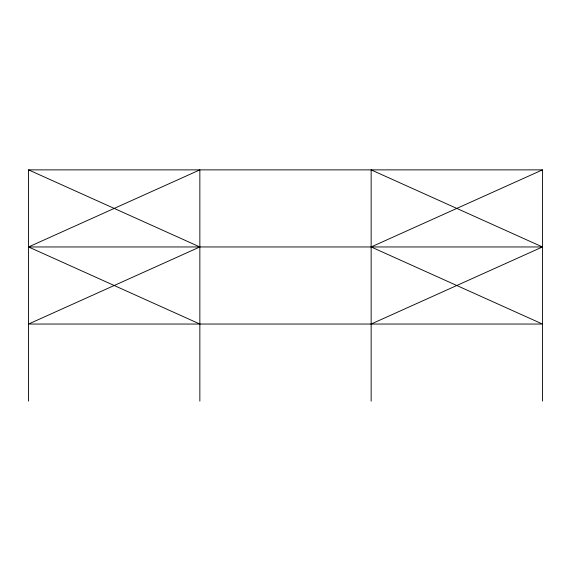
<?xml version="1.0" encoding="UTF-8"?>
<svg xmlns="http://www.w3.org/2000/svg" width="571" height="571" viewBox="0 0 571 571"><rect width="100%" height="100%" fill="white"/><g stroke="black" fill="none" stroke-linecap="round" stroke-linejoin="round"><path stroke-width="0.86" d="M199.85 324.043L28.55 246.958L199.85 169.873L199.85 401.127M542.45 401.127L542.45 169.873L371.15 246.958L542.45 324.043L28.55 324.043L199.85 246.958L28.55 169.873L28.55 401.127M371.15 324.043L542.45 246.958L371.15 169.873L371.15 401.127M28.55 169.873L542.45 169.873M28.55 246.958L542.45 246.958"/></g></svg>
